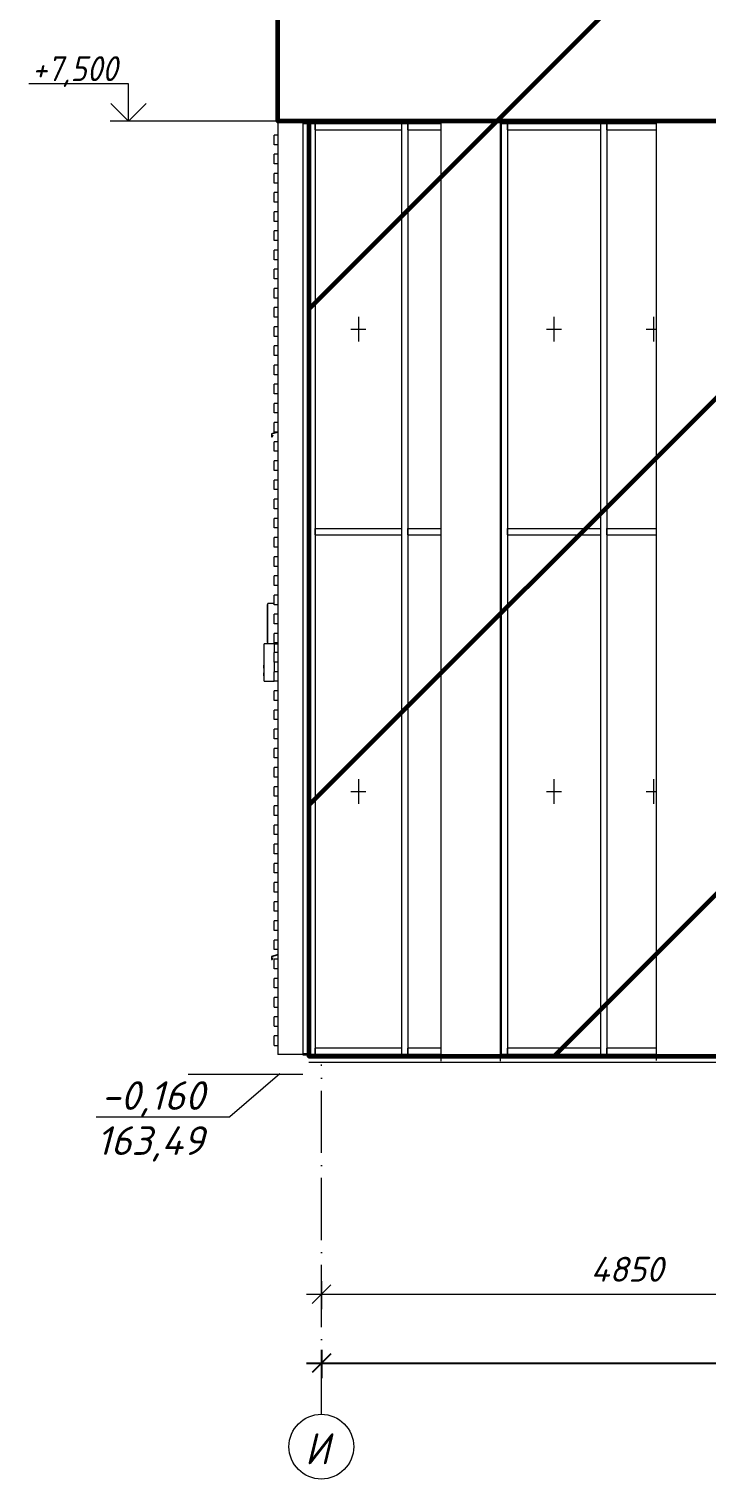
# Model space of a CAD drawing. Header units: millimetres. Extents: x 3914 to 443608, y -156176 to 78197.
# Drawn here: x 388198 to 393640, y -5714 to 5937 of the extents above; entities that cross this region are included whole.
import ezdxf

# ---------------------------------------------------------------- set-up
doc = ezdxf.new("R2010")
doc.units = ezdxf.units.MM
for name, pattern in [('200_ШТРИХ_ш1п0_6_', [160, 100, -60]), ('50_200_ШТРИХ_1Т_ш5_п1_п1_', [700, 500, -100, 0, -100]), ('Штриховая', [600, 400, -200])]:
    doc.linetypes.add(name, pattern=pattern)
for name, color, linetype, lineweight in [('0) клиннинг', 90, 'Continuous', 60), ('A-ANNO-DIMS', 7, 'Continuous', 9), ('A-ANNO-NOTE', 7, 'Continuous', 9), ('A-COLS', 7, 'Continuous', 9), ('A-DETL-1', 7, 'Continuous', 13), ('A-FLOR', 7, 'Continuous', 9), ('A-GENM', 7, 'Continuous', 9), ('A-GLAZ-1', 7, 'Continuous', 5), ('A-GLAZ-3', 7, 'Штриховая', 5), ('A-GLAZ-CWMG', 7, 'Continuous', 9), ('A-WALL', 7, 'Continuous', 5), ('G-ANNO-DIMS', 7, 'Continuous', 9), ('G-ANNO-DIMS-1', 7, 'Continuous', 20), ('I-WALL', 7, 'Continuous', 5), ('S-COLS', 7, 'Continuous', 9), ('Оси', 7, 'Continuous', 9), ('Оси-1', 7, '50_200_ШТРИХ_1Т_ш5_п1_п1_', 9)]:
    doc.layers.add(name, color=color, linetype=linetype, lineweight=lineweight)
doc.layers.add('A-AREA', color=7, linetype='200_ШТРИХ_ш1п0_6_', lineweight=35, true_color=0x0000a0)
doc.styles.add('ISOCPEUR_I', font='isocpeui.ttf', dxfattribs={"height": 250})
doc.styles.add('ISOCPEUR_I_1', font='isocpeui.ttf', dxfattribs={"height": 230})
doc.styles.add('ISOCPEUR_I_2', font='isocpeui.ttf', dxfattribs={"width": 0.9, "height": 250})
doc.dimstyles.new('ISO-2_0_0_9К_Средний_с_подложкой_1', dxfattribs={"dimscale": 304.8, "dimtxt": 199.196235, "dimasz": 0.492126, "dimexe": 0.393701, "dimexo": 0, "dimgap": 0.131234, "dimtad": 1, "dimdec": 0, "dimzin": 0, "dimdsep": 46, "dimtxsty": 'ISOCPEUR_I_1', "dimblk1": 'OBLIQUE', "dimblk2": 'OBLIQUE', "dimsah": 1, "dimcen": 0.09, "dimdle": 0.393701, "dimazin": 0, "dimtfac": 1, "dimtdec": 4, "dimtix": 1, "dimtmove": 2, "dimatfit": 3, "dimfxl": 1, "dimtvp": 1, "dimtfill": 1, "dimtolj": 1, "dimtzin": 0, "dimarcsym": 2})

# ---------------------------------------------------------------- blocks, each defined once
blk = doc.blocks.new('Ось сетки - Круг_Ø6_00__ISO-2_5_0_9K_ кружки поменьше-23056867-АР2_Фасад ___-А')
at = {"layer": 'Оси'}
blk.add_circle((0, -3152), 260, dxfattribs=at)
blk = doc.blocks.new('_Oblique')
at = {"color": 0, "linetype": 'ByBlock', "lineweight": -2}
blk.add_line((-0.5, -0.5), (0.5, 0.5), dxfattribs=at)
blk = doc.blocks.new('*D981')
at = {"layer": 'A-ANNO-DIMS', "color": 0, "lineweight": -2, "transparency": 16777216}
for p, q in [((390548, -4677), (390548, -4903)), ((417548, -4677), (417548, -4903)), ((390428, -4783), (403436, -4783)), ((417668, -4783), (404338, -4783))]:
    blk.add_line(p, q, dxfattribs=at)
at = {"layer": 'Defpoints', "color": 0, "transparency": 16777216}
for p in [(390548, -4677), (417548, -4677), (417548, -4783)]:
    blk.add_point(p, dxfattribs=at)
at = {"layer": 'A-ANNO-DIMS', "color": 0, "lineweight": -2, "transparency": 16777216, "xscale": 150, "yscale": 150, "zscale": 150, "rotation": 180}
blk.add_blockref('_Oblique', (390548, -4783), dxfattribs=at)
at = {"layer": 'A-ANNO-DIMS', "color": 0, "lineweight": -2, "transparency": 16777216, "xscale": 150, "yscale": 150, "zscale": 150}
blk.add_blockref('_Oblique', (417548, -4783), dxfattribs=at)
at = {"layer": 'A-ANNO-DIMS', "color": 0, "transparency": 16777216, "insert": (403508, -4461), "char_height": 230, "width": 758.48, "attachment_point": 1, "line_spacing_factor": 1.149209, "style": 'ISOCPEUR_I_1', "bg_fill": 3, "box_fill_scale": 1.1, "bg_fill_color": 256, "bg_fill_true_color": 13158600, "bg_fill_transparency": 0}
blk.add_mtext('\\A1;27000', dxfattribs=at)

msp = doc.modelspace()

# ---------------------------------------------------------------- hatches: boundary and pattern name
at = {"layer": '0) клиннинг'}
h = msp.add_hatch(dxfattribs=at)
h.set_pattern_fill('ANSI31', color=256, scale=888)
h.paths.add_polyline_path([(402098, 8226.9), (390198, 8226.9), (390198, 5197.2), (402098, 5197.2)])
h = msp.add_hatch(dxfattribs=at)
h.set_pattern_fill('ANSI31', color=256, scale=888)
h.paths.add_polyline_path([(402098, 5197.2), (390448, 5197.2), (390448, -2317.8), (402098, -2317.8)])
at = {"layer": 'A-GENM'}
for points in [[(390087.4, 822.7), (390087.4, 825), (390086.2, 825), (390086.2, 822.7)], [(390086.2, 821.1), (390087.4, 821.1), (390087.4, 822.7), (390086.2, 822.7)], [(390087.4, 816.4), (390087.4, 821.1), (390086.2, 821.1), (390086.2, 816.4)], [(390087.4, 810.6), (390087.4, 816.4), (390086.2, 816.4), (390086.2, 810.6)], [(390086.2, 807.3), (390087.4, 808), (390087.4, 810.6), (390086.2, 810.1), (390086.2, 808)], [(390086.2, 742.4), (390087.4, 742.4), (390087.4, 762.5), (390086.2, 762.5), (390086.2, 746.1)]]:
    msp.add_hatch(color=256, dxfattribs=at).paths.add_polyline_path(points, flags=0)

# ---------------------------------------------------------------- linework, layer by layer
at = {"layer": '0) клиннинг'}
for points in [[(402725, 5197.2), (390198, 5197.2), (390198, 8226.9), (402725, 8226.9)], [(402098, 5197.2), (390448, 5197.2), (390448, -2317.8), (402098, -2317.8)]]:
    msp.add_lwpolyline(points, close=True, dxfattribs=at)
at = {"layer": 'A-ANNO-DIMS'}
for p, q in [((390548, -4124.3), (390548, -4350.3)), ((390548, -4230.3), (390548, -4124.3)), ((390428, -4230.3), (395398, -4230.3))]:
    msp.add_line(p, q, dxfattribs=at)
at = {"layer": 'A-ANNO-DIMS', "lineweight": 20}
for q in [(390623, -4155.3), (390473, -4305.3)]:
    msp.add_line((390548, -4230.3), q, dxfattribs=at)
at = {"layer": 'A-ANNO-NOTE'}
for p, q in [((390213.9, -2458.6), (389813.1, -2803.8)), ((389813.1, -2806.9), (388738.3, -2806.9))]:
    msp.add_line(p, q, dxfattribs=at)
at = {"layer": 'A-AREA'}
msp.add_line((390448, -2302.8), (390398, -2302.8), dxfattribs=at)
at = {"layer": 'A-COLS'}
for p, q in [((391509, 5197.2), (391509, -2356.9)), ((391987, -2356.9), (391987, 5197.2)), ((393239, 5197.2), (393239, -2350.9))]:
    msp.add_line(p, q, dxfattribs=at)
at = {"layer": 'A-DETL-1'}
msp.add_line((390398, -2462.8), (389478, -2462.8), dxfattribs=at)
at = {"layer": 'A-FLOR'}
for p, q in [((390448, -2317.8), (391509, -2317.8)), ((391986.9, -2317.8), (393239, -2317.8)), ((402348, -2367.8), (390448, -2367.8))]:
    msp.add_line(p, q, dxfattribs=at)
at = {"layer": 'A-GENM'}
for p, q in [((390118, 1312.2), (390116, 1312.2)), ((390116, 1312.2), (390116, 1308.8)), ((390116, 1308.8), (390116, 1312.2)), ((390118, 1312.2), (390116, 1312.2)), ((390116, 1312.2), (390116, 1308.8)), ((390116, 1287.2), (390116, 1312.2)), ((390116, 1032.2), (390116, 1287.2)), ((390168, 1322.2), (390118, 1322.2)), ((390118, 1287.2), (390118, 1322.2)), ((390118, 1032.2), (390118, 1287.2)), ((390087.4, 704.2), (390087.4, 990.2)), ((390087.4, 990.2), (390088, 990.2)), ((390088, 697.2), (390088, 997.2)), ((390168, 997.2), (390088, 997.2)), ((390116, 1007.2), (390116, 1032.2)), ((390116, 1010.5), (390116, 1007.2)), ((390116, 1007.2), (390116, 1010.5)), ((390116, 1010.5), (390116, 1007.2)), ((390116, 1007.2), (390118, 1007.2)), ((390116, 1007.2), (390118, 1007.2)), ((390118, 998.4), (390118, 1032.2)), ((390168, 997.2), (390168, 927)), ((390168, 997.2), (390198, 997.2)), ((390086.2, 825.9), (390086.2, 826.6)), ((390086.2, 825), (390086.2, 826.6)), ((390086.2, 825.9), (390086.2, 826.6)), ((390087.4, 826.6), (390086.2, 826.6)), ((390087.4, 826.6), (390086.2, 826.6)), ((390087.4, 826.6), (390086.2, 826.6)), ((390086.2, 825.9), (390086.2, 826.6)), ((390087.4, 826.6), (390086.2, 826.6)), ((390086.2, 824), (390086.2, 825.9)), ((390087.4, 825.9), (390086.2, 825.9)), ((390087.4, 825.9), (390086.2, 825.9)), ((390086.2, 824.1), (390086.2, 825.9)), ((390087.4, 825.9), (390086.2, 825.9)), ((390087.4, 825.5), (390086.2, 825.5)), ((390087.4, 825.2), (390086.2, 825.2)), ((390087.4, 825.2), (390086.2, 825.2)), ((390087.4, 825.1), (390086.2, 825.1)), ((390086.2, 822.7), (390086.2, 825)), ((390087.4, 825), (390086.2, 825)), ((390086.2, 823.3), (390086.2, 824.1)), ((390087.4, 824.1), (390086.2, 824.1)), ((390086.2, 821.1), (390086.2, 824.1)), ((390086.2, 822.7), (390086.2, 824.1)), ((390087.4, 824.1), (390086.2, 824.1)), ((390087.4, 824.1), (390086.2, 824.1)), ((390086.2, 822.7), (390086.2, 824)), ((390087.4, 824), (390086.2, 824)), ((390086.2, 823.3), (390087.4, 823.3)), ((390087.4, 823.3), (390086.2, 823.3)), ((390086.2, 821.1), (390086.2, 822.7)), ((390087.4, 822.7), (390086.2, 822.7)), ((390087.4, 822.5), (390086.2, 822.5)), ((390086.2, 816.4), (390086.2, 821.1)), ((390087.4, 821.1), (390086.2, 821.1)), ((390086.2, 810.6), (390086.2, 816.4)), ((390087.4, 816.4), (390086.2, 816.4)), ((390168, 849.7), (390168, 772.7)), ((390086.2, 807.3), (390086.2, 810.6)), ((390087.4, 810.6), (390086.2, 810.6)), ((390086.2, 806.2), (390086.2, 807.3)), ((390087.4, 807.3), (390086.2, 807.3)), ((390086.2, 803.9), (390086.2, 806.5)), ((390087.4, 806.5), (390086.2, 806.5)), ((390086.2, 806.5), (390087.4, 806.5)), ((390087.4, 806.5), (390086.2, 806.5)), ((390087.4, 806.2), (390086.2, 806.2)), ((390087.4, 806.2), (390086.2, 806.2)), ((390087.4, 806.2), (390086.2, 806.2)), ((390086.2, 802.4), (390086.2, 803.9)), ((390087.4, 803.9), (390086.2, 803.9)), ((390087.4, 802.4), (390086.2, 802.4)), ((390086.2, 742.4), (390086.2, 762.5)), ((390087.4, 762.5), (390086.2, 762.5)), ((390086.2, 739.8), (390086.2, 742.4)), ((390086.2, 742.4), (390087.4, 742.4)), ((390087.4, 742.1), (390086.2, 742.1)), ((390086.2, 738.3), (390086.2, 739.8)), ((390087.4, 739.8), (390086.2, 739.8)), ((390087.4, 738.3), (390086.2, 738.3)), ((390088, 704.2), (390087.4, 704.2)), ((390088, 697.2), (390168, 697.2))]:
    msp.add_line(p, q, dxfattribs=at)
at = {"layer": 'A-GLAZ-1'}
for p, q in [((390190.8, 2697.7), (390148, 2685.2)), ((390148, 2685.2), (390148, 2660.2)), ((390149, 2684.4), (390194.4, 2697.7)), ((390149, 2661.2), (390149, 2684.4)), ((390148, 2660.2), (390154, 2660.2)), ((390153.3, 2661.2), (390149, 2661.2)), ((390158.2, 2674.6), (390153.3, 2661.2)), ((390154, 2660.2), (390159.1, 2674.3)), ((390159.1, 2674.3), (390158.2, 2674.6)), ((390198, -1500.3), (390148, -1514.8)), ((390149, -1515.6), (390198, -1501.3)), ((390148, -1514.8), (390148, -1539.8)), ((390148, -1539.8), (390154, -1539.8)), ((390149, -1538.8), (390149, -1515.6)), ((390153.3, -1538.8), (390149, -1538.8)), ((390158.2, -1525.4), (390153.3, -1538.8)), ((390154, -1539.8), (390159.1, -1525.7)), ((390159.1, -1525.7), (390158.2, -1525.4))]:
    msp.add_line(p, q, dxfattribs=at)
at = {"layer": 'A-GLAZ-3'}
for p, q in [((390845.5, 3624.9), (390845.5, 3424.9)), ((392418, 3624.9), (392418, 3424.9)), ((393218, 3624.9), (393218, 3424.9)), ((390785.5, 3524.9), (390905.5, 3524.9)), ((392358, 3524.9), (392478, 3524.9)), ((393158, 3524.9), (393239.3, 3524.9)), ((390845.5, -90.1), (390845.5, -290.1)), ((392418, -90.1), (392418, -290.1)), ((393218, -90.1), (393218, -290.1)), ((390785.5, -190.1), (390905.5, -190.1)), ((392358, -190.1), (392478, -190.1)), ((393158, -190.1), (393239.1, -190.1))]:
    msp.add_line(p, q, dxfattribs=at)
at = {"layer": 'A-GLAZ-CWMG'}
for p, q in [((390398, 5177.2), (390448, 5177.2)), ((390448, 5177.3), (390498, 5177.3)), ((390448, 5177.3), (390448, 1897.6)), ((390498, 5127.3), (390498, 5177.3)), ((390498, 5177.3), (391193, 5177.3)), ((390498, 5177.3), (390498, 1897.6)), ((390498, 5127.3), (391193, 5127.3)), ((391193, 5177.3), (391243, 5177.3)), ((391193, 5177.3), (391193, 1897.6)), ((391193, 5177.3), (391193, 5127.3)), ((391243, 5177.3), (391243, 1897.6)), ((391243, 5127.3), (391243, 5177.3)), ((391243, 5177.3), (391510.5, 5177.3)), ((391243, 5127.3), (391510.2, 5127.3)), ((391985.5, 5177.3), (391993, 5177.3)), ((391985.7, 5127.3), (391993, 5127.3)), ((391993, 5177.3), (392043, 5177.3)), ((391993, 5177.3), (391993, 1897.6)), ((391993, 5177.3), (391993, 5127.3)), ((392043, 5177.3), (392043, 1897.6)), ((392043, 5127.3), (392043, 5177.3)), ((392043, 5177.3), (392793, 5177.3)), ((392043, 5127.3), (392793, 5127.3)), ((392793, 5177.3), (392843, 5177.3)), ((392793, 5177.3), (392793, 1897.6)), ((392793, 5177.3), (392793, 5127.3)), ((392843, 5177.3), (392843, 1897.6)), ((392843, 5127.3), (392843, 5177.3)), ((392843, 5177.3), (393240.5, 5177.3)), ((392843, 5127.3), (393240.3, 5127.3)), ((390448, 1897.6), (390448, 97.2)), ((390498, 1872.6), (390498, 1922.6)), ((390498, 1922.6), (391193, 1922.6)), ((390498, 1897.6), (390498, 97.2)), ((390498, 1872.6), (391193, 1872.6)), ((391193, 1922.6), (391193, 1872.6)), ((391193, 1897.6), (391193, 97.2)), ((391243, 1872.6), (391243, 1922.6)), ((391243, 1922.6), (391509.4, 1922.6)), ((391243, 1897.6), (391243, 97.2)), ((391243, 1872.6), (391509.4, 1872.6)), ((391986.4, 1922.6), (391993, 1922.6)), ((391986.5, 1872.6), (391993, 1872.6)), ((391993, 1922.6), (391993, 1872.6)), ((391993, 1897.6), (391993, 97.2)), ((392043, 1872.6), (392043, 1922.6)), ((392043, 1922.6), (392793, 1922.6)), ((392043, 1897.6), (392043, 97.2)), ((392043, 1872.6), (392793, 1872.6)), ((392793, 1922.6), (392793, 1872.6)), ((392793, 1897.6), (392793, 97.2)), ((392843, 1872.6), (392843, 1922.6)), ((392843, 1922.6), (393239.3, 1922.6)), ((392843, 1897.6), (392843, 97.2)), ((392843, 1872.6), (393239.4, 1872.6)), ((390448, 97.2), (390448, -2302.8)), ((390498, 97.2), (390498, -2302.8)), ((391193, 97.2), (391193, -2302.8)), ((391243, 97.2), (391243, -2302.8)), ((391993, 97.2), (391993, -2302.8)), ((392043, 97.2), (392043, -2302.8)), ((392793, 97.2), (392793, -2302.8)), ((392843, 97.2), (392843, -2302.8)), ((390448, -2302.8), (390439.1, -2302.8)), ((390498, -2302.8), (390448, -2302.8)), ((390498, -2302.8), (390498, -2252.8)), ((391193, -2252.8), (390498, -2252.8)), ((391193, -2302.8), (390498, -2302.8)), ((391193, -2252.8), (391193, -2302.8)), ((391243, -2302.8), (391193, -2302.8)), ((391243, -2302.8), (391243, -2252.8)), ((391509.1, -2252.8), (391243, -2252.8)), ((391509, -2302.8), (391243, -2302.8)), ((391993, -2302.8), (391986.8, -2302.8)), ((391993, -2252.8), (391986.9, -2252.8)), ((391993, -2252.8), (391993, -2302.8)), ((392043, -2302.8), (391993, -2302.8)), ((392043, -2302.8), (392043, -2252.8)), ((392793, -2252.8), (392043, -2252.8)), ((392793, -2302.8), (392043, -2302.8)), ((392793, -2252.8), (392793, -2302.8)), ((392843, -2302.8), (392793, -2302.8)), ((392843, -2302.8), (392843, -2252.8)), ((393239, -2252.8), (392843, -2252.8)), ((393239, -2302.8), (392843, -2302.8))]:
    msp.add_line(p, q, dxfattribs=at)
at = {"layer": 'A-WALL'}
for p, q in [((390198, 5197.2), (390198, 8074.2)), ((390198, 5197.2), (402725, 5197.2)), ((390439.1, -2302.8), (390398, -2302.8))]:
    msp.add_line(p, q, dxfattribs=at)
at = {"layer": 'G-ANNO-DIMS', "extrusion": (0, 0, -1)}
for p, q in [((388998.1, 5497.2), (388198.1, 5497.2)), ((388998.1, 5197.2), (388998.1, 5497.2)), ((389149.7, 5197.2), (388849.7, 5197.2))]:
    msp.add_line(p, q, dxfattribs=at)
at = {"layer": 'G-ANNO-DIMS'}
msp.add_line((391813.2, 5197.2), (388998.1, 5197.2), dxfattribs=at)
at = {"layer": 'G-ANNO-DIMS-1', "extrusion": (0, 0, -1)}
for q in [(388856.7, 5338.6), (389139.5, 5338.6)]:
    msp.add_line((388998.1, 5197.2), q, dxfattribs=at)
at = {"layer": 'I-WALL'}
for p, q in [((390168, 5007.7), (390168, 5084.7)), ((390198, 5084.7), (390168, 5084.7)), ((390198, 5007.7), (390168, 5007.7)), ((390168, 4853.7), (390168, 4930.7)), ((390198, 4930.7), (390168, 4930.7)), ((390198, 4853.7), (390168, 4853.7)), ((390168, 4699.7), (390168, 4776.7)), ((390198, 4776.7), (390168, 4776.7)), ((390198, 4699.7), (390168, 4699.7)), ((390168, 4545.7), (390168, 4622.7)), ((390198, 4622.7), (390168, 4622.7)), ((390198, 4545.7), (390168, 4545.7)), ((390168, 4391.7), (390168, 4468.7)), ((390198, 4468.7), (390168, 4468.7)), ((390198, 4391.7), (390168, 4391.7)), ((390168, 4237.7), (390168, 4314.7)), ((390198, 4314.7), (390168, 4314.7)), ((390198, 4237.7), (390168, 4237.7)), ((390168, 4083.7), (390168, 4160.7)), ((390198, 4160.7), (390168, 4160.7)), ((390198, 4083.7), (390168, 4083.7)), ((390168, 3929.7), (390168, 4006.7)), ((390198, 4006.7), (390168, 4006.7)), ((390198, 3929.7), (390168, 3929.7)), ((390168, 3775.7), (390168, 3852.7)), ((390198, 3852.7), (390168, 3852.7)), ((390198, 3775.7), (390168, 3775.7)), ((390168, 3621.7), (390168, 3698.7)), ((390198, 3698.7), (390168, 3698.7)), ((390198, 3621.7), (390168, 3621.7)), ((390168, 3467.7), (390168, 3544.7)), ((390198, 3544.7), (390168, 3544.7)), ((390198, 3467.7), (390168, 3467.7)), ((390168, 3313.7), (390168, 3390.7)), ((390198, 3390.7), (390168, 3390.7)), ((390198, 3313.7), (390168, 3313.7)), ((390168, 3159.7), (390168, 3236.7)), ((390198, 3236.7), (390168, 3236.7)), ((390198, 3159.7), (390168, 3159.7)), ((390168, 3005.7), (390168, 3082.7)), ((390198, 3082.7), (390168, 3082.7)), ((390198, 3005.7), (390168, 3005.7)), ((390168, 2851.7), (390168, 2928.7)), ((390198, 2928.7), (390168, 2928.7)), ((390198, 2851.7), (390168, 2851.7)), ((390168, 2697.7), (390168, 2774.7)), ((390198, 2774.7), (390168, 2774.7)), ((390198, 2697.7), (390168, 2697.7)), ((390168, 2543.7), (390168, 2620.7)), ((390198, 2620.7), (390168, 2620.7)), ((390198, 2543.7), (390168, 2543.7)), ((390168, 2389.7), (390168, 2466.7)), ((390198, 2466.7), (390168, 2466.7)), ((390198, 2389.7), (390168, 2389.7)), ((390168, 2235.7), (390168, 2312.7)), ((390198, 2312.7), (390168, 2312.7)), ((390198, 2235.7), (390168, 2235.7)), ((390168, 2081.7), (390168, 2158.7)), ((390198, 2158.7), (390168, 2158.7)), ((390198, 2081.7), (390168, 2081.7)), ((390168, 1927.7), (390168, 2004.7)), ((390198, 2004.7), (390168, 2004.7)), ((390198, 1927.7), (390168, 1927.7)), ((390168, 1773.2), (390168, 1850.2)), ((390198, 1850.2), (390168, 1850.2)), ((390198, 1773.2), (390168, 1773.2)), ((390168, 1619.2), (390168, 1696.2)), ((390198, 1696.2), (390168, 1696.2)), ((390198, 1619.2), (390168, 1619.2)), ((390168, 1465.2), (390168, 1542.2)), ((390198, 1542.2), (390168, 1542.2)), ((390198, 1465.2), (390168, 1465.2)), ((390168, 1311.2), (390168, 1388.2)), ((390198, 1388.2), (390168, 1388.2)), ((390198, 1311.2), (390168, 1311.2)), ((390168, 1157.7), (390168, 1234.7)), ((390198, 1234.7), (390168, 1234.7)), ((390198, 1157.7), (390168, 1157.7)), ((390168, 1003.7), (390168, 1080.7)), ((390198, 1080.7), (390168, 1080.7)), ((390198, 1003.7), (390168, 1003.7)), ((390168, 849.7), (390168, 927)), ((390198, 927), (390168, 927)), ((390198, 849.7), (390168, 849.7)), ((390168, 695.7), (390168, 772.7)), ((390198, 772.7), (390168, 772.7)), ((390198, 695.7), (390168, 695.7)), ((390168, 541.7), (390168, 618.7)), ((390198, 618.7), (390168, 618.7)), ((390198, 541.7), (390168, 541.7)), ((390168, 387.7), (390168, 464.7)), ((390198, 464.7), (390168, 464.7)), ((390198, 387.7), (390168, 387.7)), ((390168, 233.7), (390168, 310.7)), ((390198, 310.7), (390168, 310.7)), ((390198, 233.7), (390168, 233.7)), ((390168, 79.7), (390168, 156.7)), ((390198, 156.7), (390168, 156.7)), ((390198, 79.7), (390168, 79.7)), ((390168, -74.3), (390168, 2.7)), ((390198, 2.7), (390168, 2.7)), ((390198, -74.3), (390168, -74.3)), ((390168, -228.3), (390168, -151.3)), ((390198, -151.3), (390168, -151.3)), ((390198, -228.3), (390168, -228.3)), ((390168, -382.3), (390168, -305.3)), ((390198, -305.3), (390168, -305.3)), ((390198, -382.3), (390168, -382.3)), ((390168, -536.3), (390168, -459.3)), ((390198, -459.3), (390168, -459.3)), ((390198, -536.3), (390168, -536.3)), ((390168, -690.3), (390168, -613.3)), ((390198, -613.3), (390168, -613.3)), ((390198, -690.3), (390168, -690.3)), ((390168, -844.3), (390168, -767.3)), ((390198, -767.3), (390168, -767.3)), ((390198, -844.3), (390168, -844.3)), ((390168, -998.3), (390168, -921.3)), ((390198, -921.3), (390168, -921.3)), ((390198, -998.3), (390168, -998.3)), ((390168, -1152.3), (390168, -1075.3)), ((390198, -1075.3), (390168, -1075.3)), ((390198, -1152.3), (390168, -1152.3)), ((390168, -1306.3), (390168, -1229.3)), ((390198, -1229.3), (390168, -1229.3)), ((390198, -1306.3), (390168, -1306.3)), ((390168, -1460.3), (390168, -1383.3)), ((390198, -1383.3), (390168, -1383.3)), ((390198, -1460.3), (390168, -1460.3)), ((390168, -1614.3), (390168, -1537.3)), ((390198, -1537.3), (390168, -1537.3)), ((390198, -1614.3), (390168, -1614.3)), ((390168, -1768.3), (390168, -1691.3)), ((390198, -1691.3), (390168, -1691.3)), ((390198, -1768.3), (390168, -1768.3)), ((390168, -1922.3), (390168, -1845.3)), ((390198, -1845.3), (390168, -1845.3)), ((390168, -1922.3), (390198, -1922.3)), ((390168, -2076.3), (390168, -1999.3)), ((390198, -1999.3), (390168, -1999.3)), ((390168, -2076.3), (390198, -2076.3)), ((390168, -2230.3), (390168, -2153.3)), ((390198, -2153.3), (390168, -2153.3)), ((390168, -2230.3), (390198, -2230.3))]:
    msp.add_line(p, q, dxfattribs=at)
at = {"layer": 'S-COLS'}
for p, q in [((390198, 5197.2), (390198, -2302.8)), ((390398, 5197.2), (390398, -2302.8)), ((390398, -2302.8), (390198, -2302.8))]:
    msp.add_line(p, q, dxfattribs=at)
at = {"layer": 'Оси-1'}
msp.add_line((390548, -5194.5), (390548, -2382.9), dxfattribs=at)

# ---------------------------------------------------------------- block references
at = {"layer": 'Оси'}
msp.add_blockref('Ось сетки - Круг_Ø6_00__ISO-2_5_0_9K_ кружки поменьше-23056867-АР2_Фасад ___-А', (390548, -2302.8), dxfattribs=at)

# ---------------------------------------------------------------- texts
at = {"layer": 'A-ANNO-NOTE', "style": 'ISOCPEUR_I_2'}
for s, p in [('-0,160', (388777.2, -2748.2)), ('163,49', (388740.2, -3110.3))]:
    msp.add_text(s, height=230, dxfattribs=at).set_placement(p)
at = {"layer": 'G-ANNO-DIMS', "style": 'ISOCPEUR_I_1', "width": 0.9}
msp.add_text('+7,500', height=200, dxfattribs=at).set_placement((388221.6, 5518.5))
at = {"layer": 'Оси', "insert": (390417.3, -5345.7), "char_height": 250, "width": 223.671, "attachment_point": 1, "style": 'ISOCPEUR_I'}
msp.add_mtext('\\fISOCPEUR|b0|i1|c204|p34|;\\W.9;И', dxfattribs=at)

# ---------------------------------------------------------------- next in the draw order: texts
at = {"layer": 'A-ANNO-DIMS', "insert": (392712.5, -3929), "char_height": 200, "width": 625.17, "attachment_point": 1, "line_spacing_factor": 1.149209, "style": 'ISOCPEUR_I_1', "bg_fill": 3, "box_fill_scale": 1.25, "bg_fill_color": 256, "bg_fill_true_color": 13158600, "bg_fill_transparency": 0}
msp.add_mtext('4850', dxfattribs=at)

# ---------------------------------------------------------------- next in the draw order: dimensions: what is measured, and where the dimension line sits
at = {"layer": 'A-ANNO-DIMS'}
dim = msp.add_linear_dim(base=(417548, -4782.7), p1=(390548, -4676.7), p2=(417548, -4676.7), dimstyle='ISO-2_0_0_9К_Средний_с_подложкой_1', override={"dimpost": '<>', "dimfxl": 26999.999823}, dxfattribs=at)
dim.commit()
dim.dimension.update_dxf_attribs({"geometry": '*D981', "text_midpoint": (403886.9, -4614.8), "dimtype": 160})

doc.saveas('drawing.dxf')
